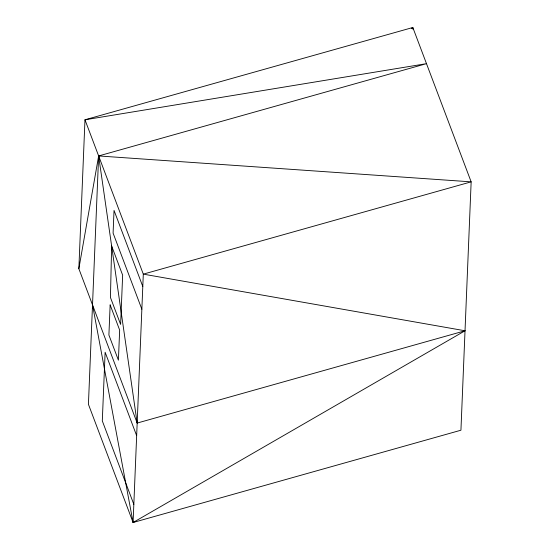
<?xml version="1.0" encoding="UTF-8"?>
<svg xmlns="http://www.w3.org/2000/svg" width="550" height="550" viewBox="0 0 550 550"><rect width="100%" height="100%" fill="white"/><g stroke="black" fill="none" stroke-linecap="round" stroke-linejoin="round"><path stroke-width="0.82" d="M78.849 268.709L84.975 119.783L412.823 27.5L471.151 181.851L460.934 430.217L133.086 522.5L88.426 404.312L98.642 155.946L426.491 63.662L84.975 119.783L143.303 274.134L133.086 522.5L465.025 330.777L143.303 274.134L471.151 181.851L98.642 155.946L78.849 268.709L137.177 423.06L465.025 330.777M134.461 521.476L133.086 522.5L92.517 304.872M411.434 28.504L412.823 27.5L412.892 29.212M142.794 286.509L114.029 210.396L113.094 233.117L141.859 309.231M136.654 435.669L105.126 352.234L102.3 420.908L133.829 504.343M98.642 155.946L137.177 423.06M111.636 245.994L110.447 297.495L120.622 324.431L122.65 275.158L111.636 245.994M110.144 304.906L108.9 335.026L118.415 360.195L119.652 330.069L110.144 304.906"/></g></svg>
